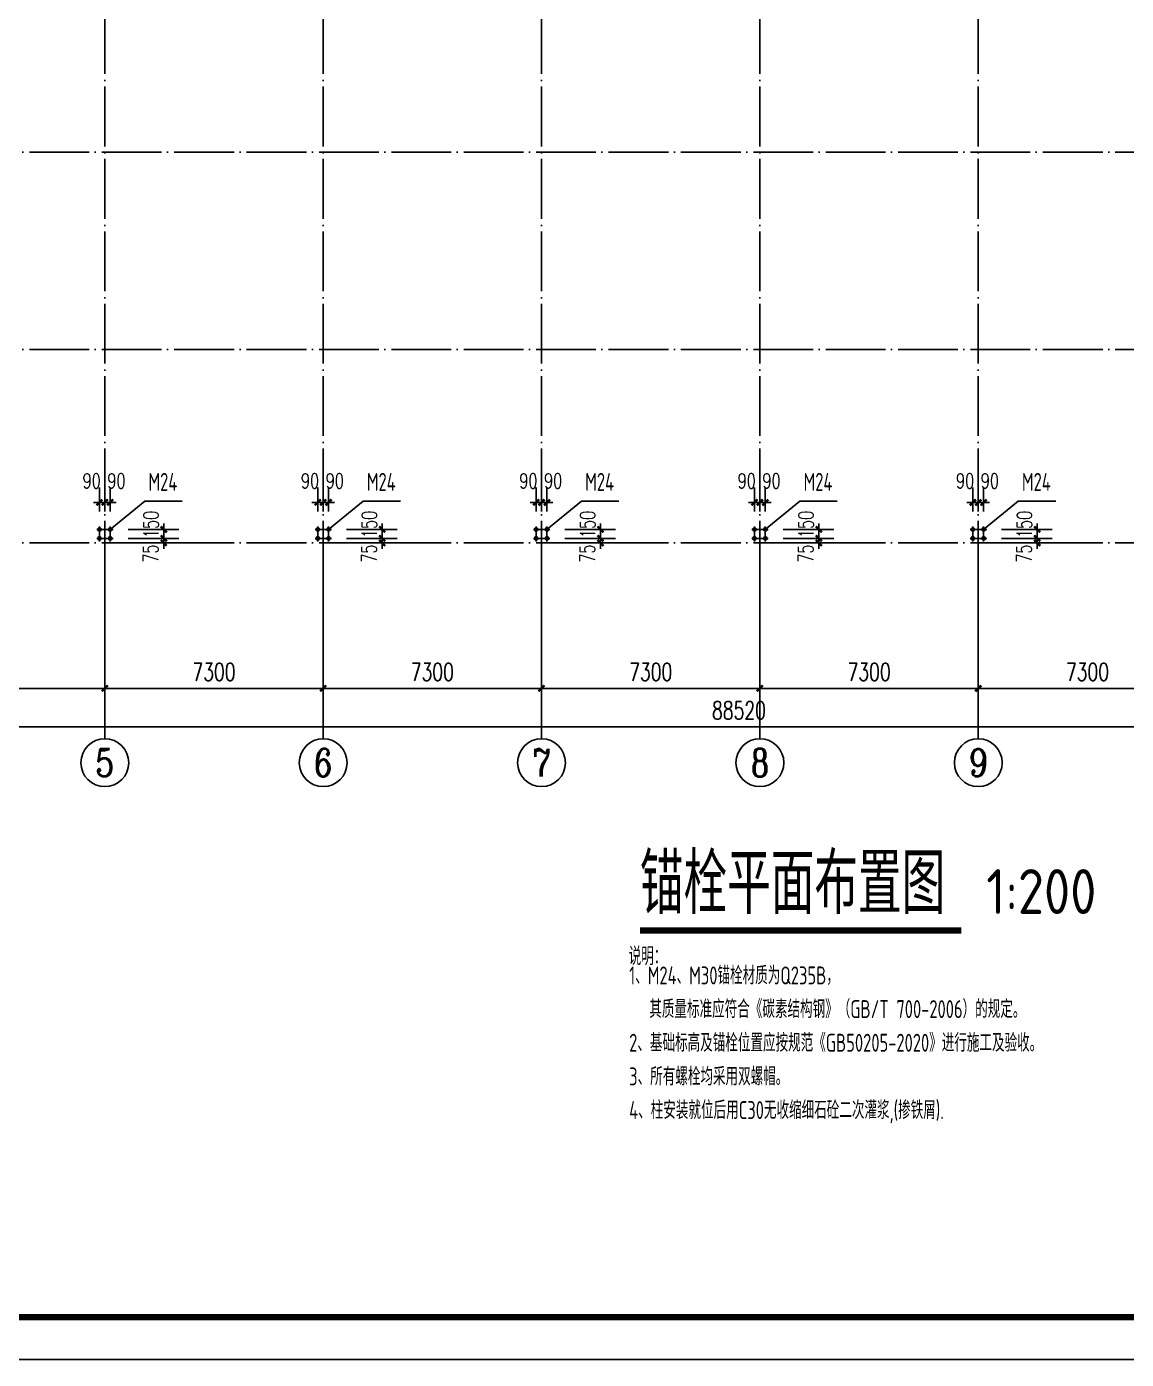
# Model space of a CAD drawing. Extents: x -89996 to 1006241, y -2176 to 440573.
# Drawn here: x 432860 to 469624, y 88594 to 133138 of the extents above; entities that cross this region are included whole.
import ezdxf
from ezdxf.enums import TextEntityAlignment as Align

# ---------------------------------------------------------------- set-up
doc = ezdxf.new("R2010")
doc.units = 0
doc.header["$LTSCALE"] = 1000
doc.header["$MEASUREMENT"] = 0
doc.linetypes.add('DOTE', pattern=[2.42, 2, -0.2, 0.02, -0.2])
for name, color, linetype in [('AXIS', 3, 'Continuous'), ('AXIS_TEXT', 7, 'Continuous'), ('DIM_SYMB', 3, 'Continuous'), ('DOTE', 1, 'DOTE'), ('PUB_TEXT', 7, 'Continuous'), ('PUB_TITLE', 4, 'Continuous'), ('TEXT', 7, 'Continuous'), ('WALL', 9, 'Continuous')]:
    doc.layers.add(name, color=color, linetype=linetype)
doc.styles.add('_TCH_AXIS', font='COMPLEX', dxfattribs={"bigfont": 'GBCBIG'})
doc.styles.add('_TCH_DIM_T3', font='SIMPLEX', dxfattribs={"width": 0.705882, "bigfont": 'GBCBIG'})
doc.styles.add('COMPLEX', font='COMPLEX')
doc.styles.get("Standard").update_dxf_attribs({"font": 'gbenor.shx', "bigfont": 'gbcbig.shx'})
doc.styles.add('TSSD_Dimension', font='Tssdeng.shx', dxfattribs={"width": 0.8, "bigfont": 'hztxt.shx'})
doc.styles.add('TSSD_Label', font='tssdeng.shx', dxfattribs={"width": 0.7, "bigfont": 'hztxt.shx'})
doc.dimstyles.new('_TCH_ARCH&&200', dxfattribs={"dimtxt": 595, "dimasz": 200, "dimexe": 500, "dimexo": 600, "dimgap": 252.5, "dimtad": 1, "dimdec": 0, "dimzin": 0, "dimdsep": 46, "dimtxsty": '_TCH_DIM_T3', "dimblk": 'ARCHTICK', "dimcen": 0.09, "dimclrt": 7, "dimazin": 2, "dimtfac": 1, "dimtdec": 0, "dimtix": 1, "dimtmove": 2, "dimatfit": 3, "dimfxl": 0, "dimtolj": 1, "dimtzin": 0, "dimarcsym": 0})
doc.dimstyles.new('TCH-200-1', dxfattribs={"dimtxt": 595, "dimasz": 200, "dimexe": 500, "dimexo": 600, "dimgap": 252.5, "dimtad": 1, "dimdec": 0, "dimzin": 0, "dimdsep": 46, "dimtxsty": '_TCH_DIM_T3', "dimblk": 'ARCHTICK', "dimcen": 0.09, "dimclrd": 3, "dimclre": 3, "dimclrt": 7, "dimazin": 2, "dimtfac": 1, "dimtdec": 0, "dimtix": 1, "dimtmove": 2, "dimatfit": 3, "dimfxl": 0, "dimtolj": 1, "dimtzin": 0, "dimarcsym": 0})
doc.dimstyles.new('TCH-200-2', dxfattribs={"dimtxt": 500, "dimasz": 200, "dimexe": 500, "dimexo": 600, "dimgap": 252.5, "dimtad": 1, "dimdec": 0, "dimlfac": 0.5, "dimzin": 0, "dimdsep": 46, "dimtxsty": '_TCH_DIM_T3', "dimblk": 'ARCHTICK', "dimcen": 0.09, "dimclrd": 124, "dimclre": 124, "dimclrt": 7, "dimazin": 2, "dimtfac": 1, "dimtdec": 0, "dimtix": 1, "dimtmove": 2, "dimatfit": 3, "dimfxl": 0, "dimtolj": 1, "dimtzin": 0, "dimarcsym": 0})

# ---------------------------------------------------------------- blocks, each defined once
blk = doc.blocks.new('_ArchTick')
at = {"color": 0, "linetype": 'ByBlock', "const_width": 0.4}
blk.add_lwpolyline([(-0.5, -0.5), (0.5, 0.5)], dxfattribs=at)
blk = doc.blocks.new('*D1261')
at = {"layer": 'Defpoints', "color": 0, "transparency": 16777216}
for p in [(412413, 115603), (500933, 115643), (500933, 109735)]:
    blk.add_point(p, dxfattribs=at)
at = {"layer": 'WALL', "color": 3, "lineweight": -2, "transparency": 16777216}
for p, q in [((412413, 115003), (412413, 109235)), ((500933, 115043), (500933, 109235)), ((412413, 109735), (500933, 109735))]:
    blk.add_line(p, q, dxfattribs=at)
at = {"layer": 'WALL', "color": 3, "lineweight": -2, "transparency": 16777216, "xscale": 200, "yscale": 200, "zscale": 200, "rotation": 180}
blk.add_blockref('_ArchTick', (412413, 109735), dxfattribs=at)
at = {"layer": 'WALL', "color": 3, "lineweight": -2, "transparency": 16777216, "xscale": 200, "yscale": 200, "zscale": 200}
blk.add_blockref('_ArchTick', (500933, 109735), dxfattribs=at)
at = {"layer": 'WALL', "color": 7, "transparency": 16777216, "insert": (456673, 110285), "char_height": 595, "attachment_point": 5, "style": '_TCH_DIM_T3'}
blk.add_mtext('\\A1;88520', dxfattribs=at)
blk = doc.blocks.new('*D1739')
at = {"color": 124, "linetype": 'ByBlock', "lineweight": -2, "transparency": 16777216}
for p, q in [((435293, 116933), (435293, 117735)), ((435473, 116933), (435473, 117735)), ((435293, 117235), (435093, 117235)), ((435473, 117235), (435293, 117235)), ((435473, 117235), (435673, 117235))]:
    blk.add_line(p, q, dxfattribs=at)
at = {"layer": 'Defpoints', "color": 0, "linetype": 'ByBlock', "transparency": 16777216}
for p in [(435293, 117235), (435293, 116333), (435473, 116333)]:
    blk.add_point(p, dxfattribs=at)
at = {"color": 124, "linetype": 'ByBlock', "lineweight": -2, "transparency": 16777216, "xscale": 200, "yscale": 200, "zscale": 200}
blk.add_blockref('_ArchTick', (435293, 117235), dxfattribs=at)
at = {"color": 124, "linetype": 'ByBlock', "lineweight": -2, "transparency": 16777216, "xscale": 200, "yscale": 200, "zscale": 200, "rotation": 180}
blk.add_blockref('_ArchTick', (435473, 117235), dxfattribs=at)
at = {"color": 7, "linetype": 'ByBlock', "transparency": 16777216, "insert": (435033, 117956), "char_height": 500, "attachment_point": 5, "style": '_TCH_DIM_T3'}
blk.add_mtext('\\A1;90', dxfattribs=at)
blk = doc.blocks.new('*D1740')
at = {"color": 124, "linetype": 'ByBlock', "lineweight": -2, "transparency": 16777216}
for p, q in [((435473, 116933), (435473, 117735)), ((435653, 116933), (435653, 117735)), ((435473, 117235), (435273, 117235)), ((435473, 117235), (435653, 117235)), ((435653, 117235), (435853, 117235))]:
    blk.add_line(p, q, dxfattribs=at)
at = {"layer": 'Defpoints', "color": 0, "linetype": 'ByBlock', "transparency": 16777216}
for p in [(435653, 117235), (435473, 116333), (435653, 116333)]:
    blk.add_point(p, dxfattribs=at)
at = {"color": 124, "linetype": 'ByBlock', "lineweight": -2, "transparency": 16777216, "xscale": 200, "yscale": 200, "zscale": 200}
blk.add_blockref('_ArchTick', (435473, 117235), dxfattribs=at)
at = {"color": 124, "linetype": 'ByBlock', "lineweight": -2, "transparency": 16777216, "xscale": 200, "yscale": 200, "zscale": 200, "rotation": 180}
blk.add_blockref('_ArchTick', (435653, 117235), dxfattribs=at)
at = {"color": 7, "linetype": 'ByBlock', "transparency": 16777216, "insert": (435862, 117956), "char_height": 500, "attachment_point": 5, "style": '_TCH_DIM_T3'}
blk.add_mtext('\\A1;90', dxfattribs=at)
blk = doc.blocks.new('*D1741')
at = {"color": 124, "linetype": 'ByBlock', "lineweight": -2, "transparency": 16777216}
for p, q in [((436253, 116333), (437944, 116333)), ((437444, 116333), (437444, 116533)), ((437444, 116033), (437444, 116333)), ((436253, 116033), (437944, 116033)), ((437444, 116033), (437444, 115833))]:
    blk.add_line(p, q, dxfattribs=at)
at = {"layer": 'Defpoints', "color": 0, "linetype": 'ByBlock', "transparency": 16777216}
for p in [(435653, 116333), (437444, 116333), (435653, 116033)]:
    blk.add_point(p, dxfattribs=at)
at = {"color": 124, "linetype": 'ByBlock', "lineweight": -2, "transparency": 16777216, "xscale": 200, "yscale": 200, "zscale": 200}
for p, rotation in [((437444, 116333), 270), ((437444, 116033), 90)]:
    blk.add_blockref('_ArchTick', p, dxfattribs=dict(at, rotation=rotation))
at = {"color": 7, "linetype": 'ByBlock', "transparency": 16777216, "insert": (437017, 116500), "char_height": 500, "attachment_point": 5, "rotation": 90, "style": '_TCH_DIM_T3'}
blk.add_mtext('\\A1;150', dxfattribs=at)
blk = doc.blocks.new('*D1742')
at = {"color": 124, "linetype": 'ByBlock', "lineweight": -2, "transparency": 16777216}
for p, q in [((436253, 116033), (437944, 116033)), ((436253, 115883), (437944, 115883)), ((437444, 116033), (437444, 116233)), ((437444, 116033), (437444, 115883)), ((437444, 115883), (437444, 115683))]:
    blk.add_line(p, q, dxfattribs=at)
at = {"layer": 'Defpoints', "color": 0, "linetype": 'ByBlock', "transparency": 16777216}
for p in [(435653, 116033), (435653, 115883), (437444, 115883)]:
    blk.add_point(p, dxfattribs=at)
at = {"color": 124, "linetype": 'ByBlock', "lineweight": -2, "transparency": 16777216, "xscale": 200, "yscale": 200, "zscale": 200}
for p, rotation in [((437444, 116033), 270), ((437444, 115883), 90)]:
    blk.add_blockref('_ArchTick', p, dxfattribs=dict(at, rotation=rotation))
at = {"color": 7, "linetype": 'ByBlock', "transparency": 16777216, "insert": (437003, 115524), "char_height": 500, "attachment_point": 5, "rotation": 90, "style": '_TCH_DIM_T3'}
blk.add_mtext('\\A1;75', dxfattribs=at)
blk = doc.blocks.new('*D1743')
at = {"color": 124, "linetype": 'ByBlock', "lineweight": -2, "transparency": 16777216}
for p, q in [((442593, 116933), (442593, 117735)), ((442773, 116933), (442773, 117735)), ((442593, 117235), (442393, 117235)), ((442773, 117235), (442593, 117235)), ((442773, 117235), (442973, 117235))]:
    blk.add_line(p, q, dxfattribs=at)
at = {"layer": 'Defpoints', "color": 0, "linetype": 'ByBlock', "transparency": 16777216}
for p in [(442593, 117235), (442593, 116333), (442773, 116333)]:
    blk.add_point(p, dxfattribs=at)
at = {"color": 124, "linetype": 'ByBlock', "lineweight": -2, "transparency": 16777216, "xscale": 200, "yscale": 200, "zscale": 200}
blk.add_blockref('_ArchTick', (442593, 117235), dxfattribs=at)
at = {"color": 124, "linetype": 'ByBlock', "lineweight": -2, "transparency": 16777216, "xscale": 200, "yscale": 200, "zscale": 200, "rotation": 180}
blk.add_blockref('_ArchTick', (442773, 117235), dxfattribs=at)
at = {"color": 7, "linetype": 'ByBlock', "transparency": 16777216, "insert": (442333, 117956), "char_height": 500, "attachment_point": 5, "style": '_TCH_DIM_T3'}
blk.add_mtext('\\A1;90', dxfattribs=at)
blk = doc.blocks.new('*D1744')
at = {"color": 124, "linetype": 'ByBlock', "lineweight": -2, "transparency": 16777216}
for p, q in [((442773, 116933), (442773, 117735)), ((442953, 116933), (442953, 117735)), ((442773, 117235), (442573, 117235)), ((442773, 117235), (442953, 117235)), ((442953, 117235), (443153, 117235))]:
    blk.add_line(p, q, dxfattribs=at)
at = {"layer": 'Defpoints', "color": 0, "linetype": 'ByBlock', "transparency": 16777216}
for p in [(442953, 117235), (442773, 116333), (442953, 116333)]:
    blk.add_point(p, dxfattribs=at)
at = {"color": 124, "linetype": 'ByBlock', "lineweight": -2, "transparency": 16777216, "xscale": 200, "yscale": 200, "zscale": 200}
blk.add_blockref('_ArchTick', (442773, 117235), dxfattribs=at)
at = {"color": 124, "linetype": 'ByBlock', "lineweight": -2, "transparency": 16777216, "xscale": 200, "yscale": 200, "zscale": 200, "rotation": 180}
blk.add_blockref('_ArchTick', (442953, 117235), dxfattribs=at)
at = {"color": 7, "linetype": 'ByBlock', "transparency": 16777216, "insert": (443162, 117956), "char_height": 500, "attachment_point": 5, "style": '_TCH_DIM_T3'}
blk.add_mtext('\\A1;90', dxfattribs=at)
blk = doc.blocks.new('*D1745')
at = {"color": 124, "linetype": 'ByBlock', "lineweight": -2, "transparency": 16777216}
for p, q in [((443553, 116333), (445244, 116333)), ((444744, 116333), (444744, 116533)), ((444744, 116033), (444744, 116333)), ((443553, 116033), (445244, 116033)), ((444744, 116033), (444744, 115833))]:
    blk.add_line(p, q, dxfattribs=at)
at = {"layer": 'Defpoints', "color": 0, "linetype": 'ByBlock', "transparency": 16777216}
for p in [(442953, 116333), (444744, 116333), (442953, 116033)]:
    blk.add_point(p, dxfattribs=at)
at = {"color": 124, "linetype": 'ByBlock', "lineweight": -2, "transparency": 16777216, "xscale": 200, "yscale": 200, "zscale": 200}
for p, rotation in [((444744, 116333), 270), ((444744, 116033), 90)]:
    blk.add_blockref('_ArchTick', p, dxfattribs=dict(at, rotation=rotation))
at = {"color": 7, "linetype": 'ByBlock', "transparency": 16777216, "insert": (444317, 116500), "char_height": 500, "attachment_point": 5, "rotation": 90, "style": '_TCH_DIM_T3'}
blk.add_mtext('\\A1;150', dxfattribs=at)
blk = doc.blocks.new('*D1746')
at = {"color": 124, "linetype": 'ByBlock', "lineweight": -2, "transparency": 16777216}
for p, q in [((443553, 116033), (445244, 116033)), ((443553, 115883), (445244, 115883)), ((444744, 116033), (444744, 116233)), ((444744, 116033), (444744, 115883)), ((444744, 115883), (444744, 115683))]:
    blk.add_line(p, q, dxfattribs=at)
at = {"layer": 'Defpoints', "color": 0, "linetype": 'ByBlock', "transparency": 16777216}
for p in [(442953, 116033), (442953, 115883), (444744, 115883)]:
    blk.add_point(p, dxfattribs=at)
at = {"color": 124, "linetype": 'ByBlock', "lineweight": -2, "transparency": 16777216, "xscale": 200, "yscale": 200, "zscale": 200}
for p, rotation in [((444744, 116033), 270), ((444744, 115883), 90)]:
    blk.add_blockref('_ArchTick', p, dxfattribs=dict(at, rotation=rotation))
at = {"color": 7, "linetype": 'ByBlock', "transparency": 16777216, "insert": (444303, 115524), "char_height": 500, "attachment_point": 5, "rotation": 90, "style": '_TCH_DIM_T3'}
blk.add_mtext('\\A1;75', dxfattribs=at)
blk = doc.blocks.new('*D1747')
at = {"color": 124, "linetype": 'ByBlock', "lineweight": -2, "transparency": 16777216}
for p, q in [((449893, 116933), (449893, 117735)), ((450073, 116933), (450073, 117735)), ((449893, 117235), (449693, 117235)), ((450073, 117235), (449893, 117235)), ((450073, 117235), (450273, 117235))]:
    blk.add_line(p, q, dxfattribs=at)
at = {"layer": 'Defpoints', "color": 0, "linetype": 'ByBlock', "transparency": 16777216}
for p in [(449893, 117235), (449893, 116333), (450073, 116333)]:
    blk.add_point(p, dxfattribs=at)
at = {"color": 124, "linetype": 'ByBlock', "lineweight": -2, "transparency": 16777216, "xscale": 200, "yscale": 200, "zscale": 200}
blk.add_blockref('_ArchTick', (449893, 117235), dxfattribs=at)
at = {"color": 124, "linetype": 'ByBlock', "lineweight": -2, "transparency": 16777216, "xscale": 200, "yscale": 200, "zscale": 200, "rotation": 180}
blk.add_blockref('_ArchTick', (450073, 117235), dxfattribs=at)
at = {"color": 7, "linetype": 'ByBlock', "transparency": 16777216, "insert": (449633, 117956), "char_height": 500, "attachment_point": 5, "style": '_TCH_DIM_T3'}
blk.add_mtext('\\A1;90', dxfattribs=at)
blk = doc.blocks.new('*D1748')
at = {"color": 124, "linetype": 'ByBlock', "lineweight": -2, "transparency": 16777216}
for p, q in [((450073, 116933), (450073, 117735)), ((450253, 116933), (450253, 117735)), ((450073, 117235), (449873, 117235)), ((450073, 117235), (450253, 117235)), ((450253, 117235), (450453, 117235))]:
    blk.add_line(p, q, dxfattribs=at)
at = {"layer": 'Defpoints', "color": 0, "linetype": 'ByBlock', "transparency": 16777216}
for p in [(450253, 117235), (450073, 116333), (450253, 116333)]:
    blk.add_point(p, dxfattribs=at)
at = {"color": 124, "linetype": 'ByBlock', "lineweight": -2, "transparency": 16777216, "xscale": 200, "yscale": 200, "zscale": 200}
blk.add_blockref('_ArchTick', (450073, 117235), dxfattribs=at)
at = {"color": 124, "linetype": 'ByBlock', "lineweight": -2, "transparency": 16777216, "xscale": 200, "yscale": 200, "zscale": 200, "rotation": 180}
blk.add_blockref('_ArchTick', (450253, 117235), dxfattribs=at)
at = {"color": 7, "linetype": 'ByBlock', "transparency": 16777216, "insert": (450462, 117956), "char_height": 500, "attachment_point": 5, "style": '_TCH_DIM_T3'}
blk.add_mtext('\\A1;90', dxfattribs=at)
blk = doc.blocks.new('*D1749')
at = {"color": 124, "linetype": 'ByBlock', "lineweight": -2, "transparency": 16777216}
for p, q in [((450853, 116333), (452544, 116333)), ((452044, 116333), (452044, 116533)), ((452044, 116033), (452044, 116333)), ((450853, 116033), (452544, 116033)), ((452044, 116033), (452044, 115833))]:
    blk.add_line(p, q, dxfattribs=at)
at = {"layer": 'Defpoints', "color": 0, "linetype": 'ByBlock', "transparency": 16777216}
for p in [(450253, 116333), (452044, 116333), (450253, 116033)]:
    blk.add_point(p, dxfattribs=at)
at = {"color": 124, "linetype": 'ByBlock', "lineweight": -2, "transparency": 16777216, "xscale": 200, "yscale": 200, "zscale": 200}
for p, rotation in [((452044, 116333), 270), ((452044, 116033), 90)]:
    blk.add_blockref('_ArchTick', p, dxfattribs=dict(at, rotation=rotation))
at = {"color": 7, "linetype": 'ByBlock', "transparency": 16777216, "insert": (451617, 116500), "char_height": 500, "attachment_point": 5, "rotation": 90, "style": '_TCH_DIM_T3'}
blk.add_mtext('\\A1;150', dxfattribs=at)
blk = doc.blocks.new('*D1750')
at = {"color": 124, "linetype": 'ByBlock', "lineweight": -2, "transparency": 16777216}
for p, q in [((450853, 116033), (452544, 116033)), ((450853, 115883), (452544, 115883)), ((452044, 116033), (452044, 116233)), ((452044, 116033), (452044, 115883)), ((452044, 115883), (452044, 115683))]:
    blk.add_line(p, q, dxfattribs=at)
at = {"layer": 'Defpoints', "color": 0, "linetype": 'ByBlock', "transparency": 16777216}
for p in [(450253, 116033), (450253, 115883), (452044, 115883)]:
    blk.add_point(p, dxfattribs=at)
at = {"color": 124, "linetype": 'ByBlock', "lineweight": -2, "transparency": 16777216, "xscale": 200, "yscale": 200, "zscale": 200}
for p, rotation in [((452044, 116033), 270), ((452044, 115883), 90)]:
    blk.add_blockref('_ArchTick', p, dxfattribs=dict(at, rotation=rotation))
at = {"color": 7, "linetype": 'ByBlock', "transparency": 16777216, "insert": (451603, 115524), "char_height": 500, "attachment_point": 5, "rotation": 90, "style": '_TCH_DIM_T3'}
blk.add_mtext('\\A1;75', dxfattribs=at)
blk = doc.blocks.new('*D1751')
at = {"color": 124, "linetype": 'ByBlock', "lineweight": -2, "transparency": 16777216}
for p, q in [((457193, 116933), (457193, 117735)), ((457373, 116933), (457373, 117735)), ((457193, 117235), (456993, 117235)), ((457373, 117235), (457193, 117235)), ((457373, 117235), (457573, 117235))]:
    blk.add_line(p, q, dxfattribs=at)
at = {"layer": 'Defpoints', "color": 0, "linetype": 'ByBlock', "transparency": 16777216}
for p in [(457193, 117235), (457193, 116333), (457373, 116333)]:
    blk.add_point(p, dxfattribs=at)
at = {"color": 124, "linetype": 'ByBlock', "lineweight": -2, "transparency": 16777216, "xscale": 200, "yscale": 200, "zscale": 200}
blk.add_blockref('_ArchTick', (457193, 117235), dxfattribs=at)
at = {"color": 124, "linetype": 'ByBlock', "lineweight": -2, "transparency": 16777216, "xscale": 200, "yscale": 200, "zscale": 200, "rotation": 180}
blk.add_blockref('_ArchTick', (457373, 117235), dxfattribs=at)
at = {"color": 7, "linetype": 'ByBlock', "transparency": 16777216, "insert": (456933, 117956), "char_height": 500, "attachment_point": 5, "style": '_TCH_DIM_T3'}
blk.add_mtext('\\A1;90', dxfattribs=at)
blk = doc.blocks.new('*D1752')
at = {"color": 124, "linetype": 'ByBlock', "lineweight": -2, "transparency": 16777216}
for p, q in [((457373, 116933), (457373, 117735)), ((457553, 116933), (457553, 117735)), ((457373, 117235), (457173, 117235)), ((457373, 117235), (457553, 117235)), ((457553, 117235), (457753, 117235))]:
    blk.add_line(p, q, dxfattribs=at)
at = {"layer": 'Defpoints', "color": 0, "linetype": 'ByBlock', "transparency": 16777216}
for p in [(457553, 117235), (457373, 116333), (457553, 116333)]:
    blk.add_point(p, dxfattribs=at)
at = {"color": 124, "linetype": 'ByBlock', "lineweight": -2, "transparency": 16777216, "xscale": 200, "yscale": 200, "zscale": 200}
blk.add_blockref('_ArchTick', (457373, 117235), dxfattribs=at)
at = {"color": 124, "linetype": 'ByBlock', "lineweight": -2, "transparency": 16777216, "xscale": 200, "yscale": 200, "zscale": 200, "rotation": 180}
blk.add_blockref('_ArchTick', (457553, 117235), dxfattribs=at)
at = {"color": 7, "linetype": 'ByBlock', "transparency": 16777216, "insert": (457762, 117956), "char_height": 500, "attachment_point": 5, "style": '_TCH_DIM_T3'}
blk.add_mtext('\\A1;90', dxfattribs=at)
blk = doc.blocks.new('*D1753')
at = {"color": 124, "linetype": 'ByBlock', "lineweight": -2, "transparency": 16777216}
for p, q in [((458153, 116333), (459844, 116333)), ((459344, 116333), (459344, 116533)), ((459344, 116033), (459344, 116333)), ((458153, 116033), (459844, 116033)), ((459344, 116033), (459344, 115833))]:
    blk.add_line(p, q, dxfattribs=at)
at = {"layer": 'Defpoints', "color": 0, "linetype": 'ByBlock', "transparency": 16777216}
for p in [(457553, 116333), (459344, 116333), (457553, 116033)]:
    blk.add_point(p, dxfattribs=at)
at = {"color": 124, "linetype": 'ByBlock', "lineweight": -2, "transparency": 16777216, "xscale": 200, "yscale": 200, "zscale": 200}
for p, rotation in [((459344, 116333), 270), ((459344, 116033), 90)]:
    blk.add_blockref('_ArchTick', p, dxfattribs=dict(at, rotation=rotation))
at = {"color": 7, "linetype": 'ByBlock', "transparency": 16777216, "insert": (458917, 116500), "char_height": 500, "attachment_point": 5, "rotation": 90, "style": '_TCH_DIM_T3'}
blk.add_mtext('\\A1;150', dxfattribs=at)
blk = doc.blocks.new('*D1754')
at = {"color": 124, "linetype": 'ByBlock', "lineweight": -2, "transparency": 16777216}
for p, q in [((458153, 116033), (459844, 116033)), ((458153, 115883), (459844, 115883)), ((459344, 116033), (459344, 116233)), ((459344, 116033), (459344, 115883)), ((459344, 115883), (459344, 115683))]:
    blk.add_line(p, q, dxfattribs=at)
at = {"layer": 'Defpoints', "color": 0, "linetype": 'ByBlock', "transparency": 16777216}
for p in [(457553, 116033), (457553, 115883), (459344, 115883)]:
    blk.add_point(p, dxfattribs=at)
at = {"color": 124, "linetype": 'ByBlock', "lineweight": -2, "transparency": 16777216, "xscale": 200, "yscale": 200, "zscale": 200}
for p, rotation in [((459344, 116033), 270), ((459344, 115883), 90)]:
    blk.add_blockref('_ArchTick', p, dxfattribs=dict(at, rotation=rotation))
at = {"color": 7, "linetype": 'ByBlock', "transparency": 16777216, "insert": (458903, 115524), "char_height": 500, "attachment_point": 5, "rotation": 90, "style": '_TCH_DIM_T3'}
blk.add_mtext('\\A1;75', dxfattribs=at)
blk = doc.blocks.new('*D1755')
at = {"color": 124, "linetype": 'ByBlock', "lineweight": -2, "transparency": 16777216}
for p, q in [((464493, 116933), (464493, 117735)), ((464673, 116933), (464673, 117735)), ((464493, 117235), (464293, 117235)), ((464673, 117235), (464493, 117235)), ((464673, 117235), (464873, 117235))]:
    blk.add_line(p, q, dxfattribs=at)
at = {"layer": 'Defpoints', "color": 0, "linetype": 'ByBlock', "transparency": 16777216}
for p in [(464493, 117235), (464493, 116333), (464673, 116333)]:
    blk.add_point(p, dxfattribs=at)
at = {"color": 124, "linetype": 'ByBlock', "lineweight": -2, "transparency": 16777216, "xscale": 200, "yscale": 200, "zscale": 200}
blk.add_blockref('_ArchTick', (464493, 117235), dxfattribs=at)
at = {"color": 124, "linetype": 'ByBlock', "lineweight": -2, "transparency": 16777216, "xscale": 200, "yscale": 200, "zscale": 200, "rotation": 180}
blk.add_blockref('_ArchTick', (464673, 117235), dxfattribs=at)
at = {"color": 7, "linetype": 'ByBlock', "transparency": 16777216, "insert": (464233, 117956), "char_height": 500, "attachment_point": 5, "style": '_TCH_DIM_T3'}
blk.add_mtext('\\A1;90', dxfattribs=at)
blk = doc.blocks.new('*D1756')
at = {"color": 124, "linetype": 'ByBlock', "lineweight": -2, "transparency": 16777216}
for p, q in [((464673, 116933), (464673, 117735)), ((464853, 116933), (464853, 117735)), ((464673, 117235), (464473, 117235)), ((464673, 117235), (464853, 117235)), ((464853, 117235), (465053, 117235))]:
    blk.add_line(p, q, dxfattribs=at)
at = {"layer": 'Defpoints', "color": 0, "linetype": 'ByBlock', "transparency": 16777216}
for p in [(464853, 117235), (464673, 116333), (464853, 116333)]:
    blk.add_point(p, dxfattribs=at)
at = {"color": 124, "linetype": 'ByBlock', "lineweight": -2, "transparency": 16777216, "xscale": 200, "yscale": 200, "zscale": 200}
blk.add_blockref('_ArchTick', (464673, 117235), dxfattribs=at)
at = {"color": 124, "linetype": 'ByBlock', "lineweight": -2, "transparency": 16777216, "xscale": 200, "yscale": 200, "zscale": 200, "rotation": 180}
blk.add_blockref('_ArchTick', (464853, 117235), dxfattribs=at)
at = {"color": 7, "linetype": 'ByBlock', "transparency": 16777216, "insert": (465062, 117956), "char_height": 500, "attachment_point": 5, "style": '_TCH_DIM_T3'}
blk.add_mtext('\\A1;90', dxfattribs=at)
blk = doc.blocks.new('*D1757')
at = {"color": 124, "linetype": 'ByBlock', "lineweight": -2, "transparency": 16777216}
for p, q in [((465453, 116333), (467144, 116333)), ((466644, 116333), (466644, 116533)), ((466644, 116033), (466644, 116333)), ((465453, 116033), (467144, 116033)), ((466644, 116033), (466644, 115833))]:
    blk.add_line(p, q, dxfattribs=at)
at = {"layer": 'Defpoints', "color": 0, "linetype": 'ByBlock', "transparency": 16777216}
for p in [(464853, 116333), (466644, 116333), (464853, 116033)]:
    blk.add_point(p, dxfattribs=at)
at = {"color": 124, "linetype": 'ByBlock', "lineweight": -2, "transparency": 16777216, "xscale": 200, "yscale": 200, "zscale": 200}
for p, rotation in [((466644, 116333), 270), ((466644, 116033), 90)]:
    blk.add_blockref('_ArchTick', p, dxfattribs=dict(at, rotation=rotation))
at = {"color": 7, "linetype": 'ByBlock', "transparency": 16777216, "insert": (466217, 116500), "char_height": 500, "attachment_point": 5, "rotation": 90, "style": '_TCH_DIM_T3'}
blk.add_mtext('\\A1;150', dxfattribs=at)
blk = doc.blocks.new('*D1758')
at = {"color": 124, "linetype": 'ByBlock', "lineweight": -2, "transparency": 16777216}
for p, q in [((465453, 116033), (467144, 116033)), ((465453, 115883), (467144, 115883)), ((466644, 116033), (466644, 116233)), ((466644, 116033), (466644, 115883)), ((466644, 115883), (466644, 115683))]:
    blk.add_line(p, q, dxfattribs=at)
at = {"layer": 'Defpoints', "color": 0, "linetype": 'ByBlock', "transparency": 16777216}
for p in [(464853, 116033), (464853, 115883), (466644, 115883)]:
    blk.add_point(p, dxfattribs=at)
at = {"color": 124, "linetype": 'ByBlock', "lineweight": -2, "transparency": 16777216, "xscale": 200, "yscale": 200, "zscale": 200}
for p, rotation in [((466644, 116033), 270), ((466644, 115883), 90)]:
    blk.add_blockref('_ArchTick', p, dxfattribs=dict(at, rotation=rotation))
at = {"color": 7, "linetype": 'ByBlock', "transparency": 16777216, "insert": (466203, 115524), "char_height": 500, "attachment_point": 5, "rotation": 90, "style": '_TCH_DIM_T3'}
blk.add_mtext('\\A1;75', dxfattribs=at)
blk = doc.blocks.new('*D2703')
at = {"layer": 'AXIS', "color": 0, "lineweight": -2, "transparency": 16777216}
for p, q in [((428173, 114016), (428173, 110520)), ((435473, 114016), (435473, 110520)), ((428173, 111020), (435473, 111020))]:
    blk.add_line(p, q, dxfattribs=at)
at = {"layer": 'Defpoints', "color": 0, "transparency": 16777216}
for p in [(428173, 114616), (435473, 114616), (435473, 111020)]:
    blk.add_point(p, dxfattribs=at)
at = {"layer": 'AXIS', "color": 0, "lineweight": -2, "transparency": 16777216, "xscale": 200, "yscale": 200, "zscale": 200, "rotation": 180}
blk.add_blockref('_ArchTick', (428173, 111020), dxfattribs=at)
at = {"layer": 'AXIS', "color": 0, "lineweight": -2, "transparency": 16777216, "xscale": 200, "yscale": 200, "zscale": 200}
blk.add_blockref('_ArchTick', (435473, 111020), dxfattribs=at)
at = {"layer": 'AXIS', "color": 7, "transparency": 16777216, "insert": (431823, 111570), "char_height": 595, "attachment_point": 5, "style": '_TCH_DIM_T3'}
blk.add_mtext('\\A1;7300', dxfattribs=at)
blk = doc.blocks.new('*D2704')
at = {"layer": 'AXIS', "color": 0, "lineweight": -2, "transparency": 16777216}
for p, q in [((435473, 114016), (435473, 110520)), ((442773, 114016), (442773, 110520)), ((435473, 111020), (442773, 111020))]:
    blk.add_line(p, q, dxfattribs=at)
at = {"layer": 'Defpoints', "color": 0, "transparency": 16777216}
for p in [(435473, 114616), (442773, 114616), (442773, 111020)]:
    blk.add_point(p, dxfattribs=at)
at = {"layer": 'AXIS', "color": 0, "lineweight": -2, "transparency": 16777216, "xscale": 200, "yscale": 200, "zscale": 200, "rotation": 180}
blk.add_blockref('_ArchTick', (435473, 111020), dxfattribs=at)
at = {"layer": 'AXIS', "color": 0, "lineweight": -2, "transparency": 16777216, "xscale": 200, "yscale": 200, "zscale": 200}
blk.add_blockref('_ArchTick', (442773, 111020), dxfattribs=at)
at = {"layer": 'AXIS', "color": 7, "transparency": 16777216, "insert": (439123, 111570), "char_height": 595, "attachment_point": 5, "style": '_TCH_DIM_T3'}
blk.add_mtext('\\A1;7300', dxfattribs=at)
blk = doc.blocks.new('*D2705')
at = {"layer": 'AXIS', "color": 0, "lineweight": -2, "transparency": 16777216}
for p, q in [((442773, 114016), (442773, 110520)), ((450073, 114016), (450073, 110520)), ((442773, 111020), (450073, 111020))]:
    blk.add_line(p, q, dxfattribs=at)
at = {"layer": 'Defpoints', "color": 0, "transparency": 16777216}
for p in [(442773, 114616), (450073, 114616), (450073, 111020)]:
    blk.add_point(p, dxfattribs=at)
at = {"layer": 'AXIS', "color": 0, "lineweight": -2, "transparency": 16777216, "xscale": 200, "yscale": 200, "zscale": 200, "rotation": 180}
blk.add_blockref('_ArchTick', (442773, 111020), dxfattribs=at)
at = {"layer": 'AXIS', "color": 0, "lineweight": -2, "transparency": 16777216, "xscale": 200, "yscale": 200, "zscale": 200}
blk.add_blockref('_ArchTick', (450073, 111020), dxfattribs=at)
at = {"layer": 'AXIS', "color": 7, "transparency": 16777216, "insert": (446423, 111570), "char_height": 595, "attachment_point": 5, "style": '_TCH_DIM_T3'}
blk.add_mtext('\\A1;7300', dxfattribs=at)
blk = doc.blocks.new('*D2706')
at = {"layer": 'AXIS', "color": 0, "lineweight": -2, "transparency": 16777216}
for p, q in [((450073, 114016), (450073, 110520)), ((457373, 114016), (457373, 110520)), ((450073, 111020), (457373, 111020))]:
    blk.add_line(p, q, dxfattribs=at)
at = {"layer": 'Defpoints', "color": 0, "transparency": 16777216}
for p in [(450073, 114616), (457373, 114616), (457373, 111020)]:
    blk.add_point(p, dxfattribs=at)
at = {"layer": 'AXIS', "color": 0, "lineweight": -2, "transparency": 16777216, "xscale": 200, "yscale": 200, "zscale": 200, "rotation": 180}
blk.add_blockref('_ArchTick', (450073, 111020), dxfattribs=at)
at = {"layer": 'AXIS', "color": 0, "lineweight": -2, "transparency": 16777216, "xscale": 200, "yscale": 200, "zscale": 200}
blk.add_blockref('_ArchTick', (457373, 111020), dxfattribs=at)
at = {"layer": 'AXIS', "color": 7, "transparency": 16777216, "insert": (453723, 111570), "char_height": 595, "attachment_point": 5, "style": '_TCH_DIM_T3'}
blk.add_mtext('\\A1;7300', dxfattribs=at)
blk = doc.blocks.new('*D2707')
at = {"layer": 'AXIS', "color": 0, "lineweight": -2, "transparency": 16777216}
for p, q in [((457373, 114016), (457373, 110520)), ((464673, 114016), (464673, 110520)), ((457373, 111020), (464673, 111020))]:
    blk.add_line(p, q, dxfattribs=at)
at = {"layer": 'Defpoints', "color": 0, "transparency": 16777216}
for p in [(457373, 114616), (464673, 114616), (464673, 111020)]:
    blk.add_point(p, dxfattribs=at)
at = {"layer": 'AXIS', "color": 0, "lineweight": -2, "transparency": 16777216, "xscale": 200, "yscale": 200, "zscale": 200, "rotation": 180}
blk.add_blockref('_ArchTick', (457373, 111020), dxfattribs=at)
at = {"layer": 'AXIS', "color": 0, "lineweight": -2, "transparency": 16777216, "xscale": 200, "yscale": 200, "zscale": 200}
blk.add_blockref('_ArchTick', (464673, 111020), dxfattribs=at)
at = {"layer": 'AXIS', "color": 7, "transparency": 16777216, "insert": (461023, 111570), "char_height": 595, "attachment_point": 5, "style": '_TCH_DIM_T3'}
blk.add_mtext('\\A1;7300', dxfattribs=at)
blk = doc.blocks.new('*D2708')
at = {"layer": 'AXIS', "color": 0, "lineweight": -2, "transparency": 16777216}
for p, q in [((464673, 114016), (464673, 110520)), ((471973, 114016), (471973, 110520)), ((464673, 111020), (471973, 111020))]:
    blk.add_line(p, q, dxfattribs=at)
at = {"layer": 'Defpoints', "color": 0, "transparency": 16777216}
for p in [(464673, 114616), (471973, 114616), (471973, 111020)]:
    blk.add_point(p, dxfattribs=at)
at = {"layer": 'AXIS', "color": 0, "lineweight": -2, "transparency": 16777216, "xscale": 200, "yscale": 200, "zscale": 200, "rotation": 180}
blk.add_blockref('_ArchTick', (464673, 111020), dxfattribs=at)
at = {"layer": 'AXIS', "color": 0, "lineweight": -2, "transparency": 16777216, "xscale": 200, "yscale": 200, "zscale": 200}
blk.add_blockref('_ArchTick', (471973, 111020), dxfattribs=at)
at = {"layer": 'AXIS', "color": 7, "transparency": 16777216, "insert": (468323, 111570), "char_height": 595, "attachment_point": 5, "style": '_TCH_DIM_T3'}
blk.add_mtext('\\A1;7300', dxfattribs=at)
blk = doc.blocks.new('_AXISO')
blk.add_circle((0, 0), 0.5)
at = {"layer": 'AXIS_TEXT', "style": 'COMPLEX', "width": 1.041667}
blk.add_attdef('A', text='', height=0.56, dxfattribs=at).set_placement((-0.25, -0.28), (0.25, -0.28), align=Align.FIT)

msp = doc.modelspace()

# ---------------------------------------------------------------- linework, layer by layer
for centre in [(435293.48, 116333.22), (435653.48, 116333.22), (442593.48, 116333.22), (442953.48, 116333.22), (449893.48, 116333.22), (450253.48, 116333.22), (457193.48, 116333.22), (457553.48, 116333.22), (464493.48, 116333.22), (464853.48, 116333.22), (435293.48, 116033.22), (435653.48, 116033.22), (442593.48, 116033.22), (442953.48, 116033.22), (449893.48, 116033.22), (450253.48, 116033.22), (457193.48, 116033.22), (457553.48, 116033.22), (464493.48, 116033.22), (464853.48, 116033.22)]:
    msp.add_circle(centre, 58.52)
at = {"layer": 'AXIS'}
for p, q in [((436806.99, 117278.69), (435653.48, 116333.22)), ((438061.02, 117278.69), (436806.99, 117278.69)), ((444106.99, 117278.69), (442953.48, 116333.22)), ((445361.02, 117278.69), (444106.99, 117278.69)), ((451406.99, 117278.69), (450253.48, 116333.22)), ((452661.02, 117278.69), (451406.99, 117278.69)), ((458706.99, 117278.69), (457553.48, 116333.22)), ((459961.02, 117278.69), (458706.99, 117278.69)), ((466006.99, 117278.69), (464853.48, 116333.22)), ((467261.02, 117278.69), (466006.99, 117278.69)), ((435202.81, 116333.22), (435384.15, 116333.22)), ((435293.48, 116433.89), (435293.48, 116232.55)), ((435754.15, 116333.22), (435552.81, 116333.22)), ((435653.48, 116433.89), (435653.48, 116232.55)), ((442502.81, 116333.22), (442684.15, 116333.22)), ((442593.48, 116433.89), (442593.48, 116232.55)), ((443054.15, 116333.22), (442852.81, 116333.22)), ((442953.48, 116433.89), (442953.48, 116232.55)), ((449802.81, 116333.22), (449984.15, 116333.22)), ((449893.48, 116433.89), (449893.48, 116232.55)), ((450354.15, 116333.22), (450152.81, 116333.22)), ((450253.48, 116433.89), (450253.48, 116232.55)), ((457102.81, 116333.22), (457284.15, 116333.22)), ((457193.48, 116433.89), (457193.48, 116232.55)), ((457654.15, 116333.22), (457452.81, 116333.22)), ((457553.48, 116433.89), (457553.48, 116232.55)), ((464402.81, 116333.22), (464584.15, 116333.22)), ((464493.48, 116433.89), (464493.48, 116232.55)), ((464954.15, 116333.22), (464752.81, 116333.22)), ((464853.48, 116433.89), (464853.48, 116232.55)), ((435202.81, 116033.22), (435384.15, 116033.22)), ((435293.48, 116133.89), (435293.48, 115932.55)), ((435754.15, 116033.22), (435552.81, 116033.22)), ((435653.48, 116133.89), (435653.48, 115932.55)), ((442502.81, 116033.22), (442684.15, 116033.22)), ((442593.48, 116133.89), (442593.48, 115932.55)), ((443054.15, 116033.22), (442852.81, 116033.22)), ((442953.48, 116133.89), (442953.48, 115932.55)), ((449802.81, 116033.22), (449984.15, 116033.22)), ((449893.48, 116133.89), (449893.48, 115932.55)), ((450354.15, 116033.22), (450152.81, 116033.22)), ((450253.48, 116133.89), (450253.48, 115932.55)), ((457102.81, 116033.22), (457284.15, 116033.22)), ((457193.48, 116133.89), (457193.48, 115932.55)), ((457654.15, 116033.22), (457452.81, 116033.22)), ((457553.48, 116133.89), (457553.48, 115932.55)), ((464402.81, 116033.22), (464584.15, 116033.22)), ((464493.48, 116133.89), (464493.48, 115932.55)), ((464954.15, 116033.22), (464752.81, 116033.22)), ((464853.48, 116133.89), (464853.48, 115932.55)), ((435473.48, 114616.43), (435473.48, 109335.42)), ((442773.48, 114616.43), (442773.48, 109335.42)), ((450073.48, 114616.43), (450073.48, 109335.42)), ((457373.48, 114616.43), (457373.48, 109335.42)), ((464673.48, 114616.43), (464673.48, 109335.42))]:
    msp.add_line(p, q, dxfattribs=at)
at = {"layer": 'DIM_SYMB', "const_width": 210}
msp.add_lwpolyline([(453360.65, 102925.41), (464101.93, 102925.41)], dxfattribs=at)
at = {"layer": 'DOTE'}
for p, q in [((435473.48, 114616.43), (435473.48, 156470.01)), ((442773.48, 114616.43), (442773.48, 156470.01)), ((450073.48, 114616.43), (450073.48, 156470.01)), ((457373.48, 114616.43), (457373.48, 156470.01)), ((464673.48, 114616.43), (464673.48, 156470.01)), ((411173.48, 128943.22), (502173.48, 128943.22)), ((411173.48, 122343.22), (502173.48, 122343.22)), ((411173.48, 115883.22), (502173.48, 115883.22))]:
    msp.add_line(p, q, dxfattribs=at)
for points in [[(435653.48, 116333.22), (435293.48, 116333.22), (435293.48, 116033.22), (435653.48, 116033.22)], [(442953.48, 116333.22), (442593.48, 116333.22), (442593.48, 116033.22), (442953.48, 116033.22)], [(450253.48, 116333.22), (449893.48, 116333.22), (449893.48, 116033.22), (450253.48, 116033.22)], [(457553.48, 116333.22), (457193.48, 116333.22), (457193.48, 116033.22), (457553.48, 116033.22)], [(464853.48, 116333.22), (464493.48, 116333.22), (464493.48, 116033.22), (464853.48, 116033.22)]]:
    msp.add_lwpolyline(points, close=True, dxfattribs=at)
at = {"layer": 'PUB_TITLE'}
msp.add_lwpolyline([(396096.09, 88593.71), (544696.09, 88593.71), (544696.09, 172593.71), (396096.09, 172593.71)], close=True, dxfattribs=at)
at = {"layer": 'PUB_TITLE', "const_width": 212.12}
msp.add_lwpolyline([(399631.44, 90007.85), (399631.44, 171179.57), (543281.95, 171179.57), (543281.95, 90007.85)], close=True, dxfattribs=at)

# ---------------------------------------------------------------- block references
at = {"layer": 'AXIS'}
ref = msp.add_blockref('_AXISO', (435473.48, 108535.42), dxfattribs=dict(at, xscale=1600, yscale=1600, zscale=1600))
ref.add_attrib('A', '5', dxfattribs={"layer": 'AXIS_TEXT', "height": 931.9, "style": '_TCH_AXIS'}).set_placement((435162.84, 108069.48), (435784.11, 108069.48), align=Align.FIT)
ref = msp.add_blockref('_AXISO', (442773.48, 108535.42), dxfattribs=dict(at, xscale=1600, yscale=1600, zscale=1600))
ref.add_attrib('A', '6', dxfattribs={"layer": 'AXIS_TEXT', "height": 931.9, "style": '_TCH_AXIS'}).set_placement((442462.84, 108069.48), (443084.11, 108069.48), align=Align.FIT)
ref = msp.add_blockref('_AXISO', (450073.48, 108535.42), dxfattribs=dict(at, xscale=1600, yscale=1600, zscale=1600))
ref.add_attrib('A', '7', dxfattribs={"layer": 'AXIS_TEXT', "height": 931.9, "style": '_TCH_AXIS'}).set_placement((449762.84, 108069.48), (450384.11, 108069.48), align=Align.FIT)
ref = msp.add_blockref('_AXISO', (457373.48, 108535.42), dxfattribs=dict(at, xscale=1600, yscale=1600, zscale=1600))
ref.add_attrib('A', '8', dxfattribs={"layer": 'AXIS_TEXT', "height": 931.9, "style": '_TCH_AXIS'}).set_placement((457062.84, 108069.48), (457684.11, 108069.48), align=Align.FIT)
ref = msp.add_blockref('_AXISO', (464673.48, 108535.42), dxfattribs=dict(at, xscale=1600, yscale=1600, zscale=1600))
ref.add_attrib('A', '9', dxfattribs={"layer": 'AXIS_TEXT', "height": 931.9, "style": '_TCH_AXIS'}).set_placement((464362.84, 108069.48), (464984.11, 108069.48), align=Align.FIT)

# ---------------------------------------------------------------- texts
at = {"layer": 'PUB_TEXT'}
for s, height, p in [('锚栓平面布置图', 2025.532, (453360.65, 103479.45)), ('1:200', 1500, (464941.93, 103479.45))]:
    msp.add_text(s, height=height, dxfattribs=at).set_placement(p)
at = {"layer": 'TEXT', "style": 'TSSD_Label', "width": 0.7}
for p in [(437415.07, 117442.16), (444715.07, 117442.16), (452015.07, 117442.16), (459315.07, 117442.16), (466615.07, 117442.16)]:
    msp.add_text('M24', height=600, rotation=360, dxfattribs=at).set_placement(p, align=Align.BOTTOM_CENTER)
at = {"layer": 'TEXT', "style": 'TSSD_Dimension', "width": 0.7}
for s, p in [('说明：', (452986.37, 101768.99, -59658.95)), ('1、M24、M30锚栓材质为Q235B，', (453002.64, 101125.08)), ('其质量标准应符合《碳素结构钢》（GB/T 700-2006）的规定。', (453675.48, 100000.08)), ('2、基础标高及锚栓位置应按规范《GB50205-2020》进行施工及验收。', (453002.64, 98875.08)), ('3、所有螺栓均采用双螺帽。', (453002.64, 97750.08)), ('4、柱安装就位后用C30无收缩细石砼二次灌浆,(掺铁屑).', (453002.64, 96625.08))]:
    msp.add_text(s, height=600, dxfattribs=at).set_placement(p)

# ---------------------------------------------------------------- dimensions: what is measured, and where the dimension line sits
at = {"linetype": 'ByBlock'}
for base, p1, p2, angle, picture, middle in [((435293.48, 117235.21), (435473.48, 116333.22), (435293.48, 116333.22), 180, '*D1739', (435032.88, 117956.12)), ((442593.48, 117235.21), (442773.48, 116333.22), (442593.48, 116333.22), 180, '*D1743', (442332.88, 117956.12)), ((449893.48, 117235.21), (450073.48, 116333.22), (449893.48, 116333.22), 180, '*D1747', (449632.88, 117956.12)), ((457193.48, 117235.21), (457373.48, 116333.22), (457193.48, 116333.22), 180, '*D1751', (456932.88, 117956.12)), ((464493.48, 117235.21), (464673.48, 116333.22), (464493.48, 116333.22), 180, '*D1755', (464232.88, 117956.12)), ((437444.4, 116333.22), (435653.48, 116033.22), (435653.48, 116333.22), 90, '*D1741', (437016.86, 116499.55)), ((444744.4, 116333.22), (442953.48, 116033.22), (442953.48, 116333.22), 90, '*D1745', (444316.86, 116499.55)), ((452044.4, 116333.22), (450253.48, 116033.22), (450253.48, 116333.22), 90, '*D1749', (451616.86, 116499.55)), ((459344.4, 116333.22), (457553.48, 116033.22), (457553.48, 116333.22), 90, '*D1753', (458916.86, 116499.55)), ((466644.4, 116333.22), (464853.48, 116033.22), (464853.48, 116333.22), 90, '*D1757', (466216.86, 116499.55)), ((437444.4, 115883.22), (435653.48, 116033.22), (435653.48, 115883.22), 270, '*D1742', (437003.07, 115524.13)), ((444744.4, 115883.22), (442953.48, 116033.22), (442953.48, 115883.22), 270, '*D1746', (444303.07, 115524.13)), ((452044.4, 115883.22), (450253.48, 116033.22), (450253.48, 115883.22), 270, '*D1750', (451603.07, 115524.13)), ((459344.4, 115883.22), (457553.48, 116033.22), (457553.48, 115883.22), 270, '*D1754', (458903.07, 115524.13)), ((466644.4, 115883.22), (464853.48, 116033.22), (464853.48, 115883.22), 270, '*D1758', (466203.07, 115524.13))]:
    dim = msp.add_linear_dim(base=base, p1=p1, p2=p2, angle=angle, dimstyle='TCH-200-2', dxfattribs=at)
    dim.commit()
    dim.dimension.update_dxf_attribs({"geometry": picture, "text_midpoint": middle, "dimtype": 128})
for base, p1, p2, picture, middle in [((435653.48, 117235.21), (435473.48, 116333.22), (435653.48, 116333.22), '*D1740', (435862.16, 117956.12)), ((442953.48, 117235.21), (442773.48, 116333.22), (442953.48, 116333.22), '*D1744', (443162.16, 117956.12)), ((450253.48, 117235.21), (450073.48, 116333.22), (450253.48, 116333.22), '*D1748', (450462.16, 117956.12)), ((457553.48, 117235.21), (457373.48, 116333.22), (457553.48, 116333.22), '*D1752', (457762.16, 117956.12)), ((464853.48, 117235.21), (464673.48, 116333.22), (464853.48, 116333.22), '*D1756', (465062.16, 117956.12))]:
    dim = msp.add_linear_dim(base=base, p1=p1, p2=p2, dimstyle='TCH-200-2', dxfattribs=at)
    dim.commit()
    dim.dimension.update_dxf_attribs({"geometry": picture, "text_midpoint": middle, "dimtype": 128})
at = {"layer": 'AXIS'}
for p1, p2, picture, middle in [((428173.48, 114616.43), (435473.48, 114616.43), '*D2703', (431823.48, 111569.52)), ((435473.48, 114616.43), (442773.48, 114616.43), '*D2704', (439123.48, 111569.52)), ((442773.48, 114616.43), (450073.48, 114616.43), '*D2705', (446423.48, 111569.52)), ((450073.48, 114616.43), (457373.48, 114616.43), '*D2706', (453723.48, 111569.52)), ((457373.48, 114616.43), (464673.48, 114616.43), '*D2707', (461023.48, 111569.52)), ((464673.48, 114616.43), (471973.48, 114616.43), '*D2708', (468323.48, 111569.52))]:
    dim = msp.add_aligned_dim(p1=p1, p2=p2, distance=-3596.91, dimstyle='_TCH_ARCH&&200', dxfattribs=at)
    dim.commit()
    dim.dimension.update_dxf_attribs({"geometry": picture, "text_midpoint": middle})
at = {"layer": 'WALL'}
dim = msp.add_linear_dim(base=(500933.48, 109734.68), p1=(412413.48, 115603.22), p2=(500933.48, 115643.22), dimstyle='TCH-200-1', dxfattribs=at)
dim.commit()
dim.dimension.update_dxf_attribs({"geometry": '*D1261', "text_midpoint": (456673.48, 110284.68)})

doc.saveas('drawing.dxf')
